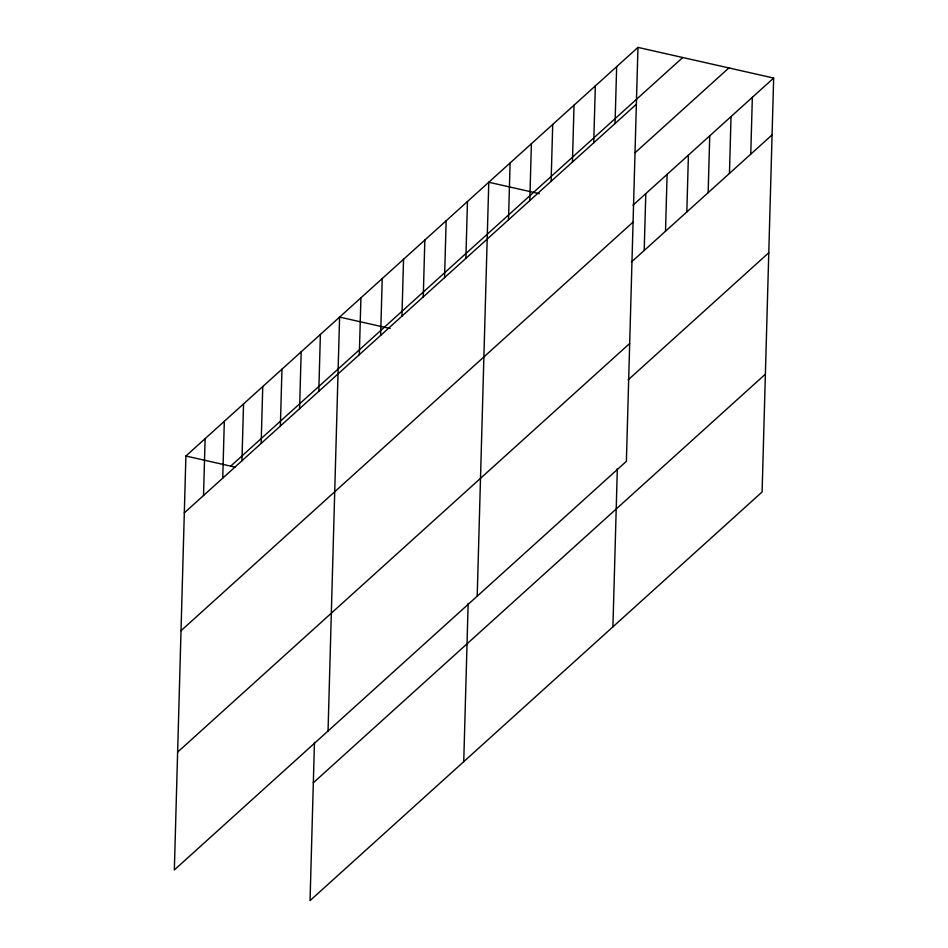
<?xml version="1.0" encoding="UTF-8"?>
<svg xmlns="http://www.w3.org/2000/svg" width="948" height="948" viewBox="0 0 948 948"><rect width="100%" height="100%" fill="white"/><g stroke="black" fill="none" stroke-linecap="round" stroke-linejoin="round"><path stroke-width="1.42" d="M637.957 47.4L185.903 456.024L174.337 869.944L626.391 461.321L637.957 47.4L773.663 78.056L762.097 491.976L310.043 900.6L314.463 742.296M203.524 495.508L205.112 438.663M222.733 478.136L224.321 421.291M241.953 460.775L243.541 403.931M261.162 443.403L262.75 386.559M280.371 426.043L281.959 369.187M299.592 408.671L301.18 351.827M318.801 391.299L320.388 334.454M328.044 731.015L339.597 317.094L390.149 328.506M359.328 354.671L360.915 297.826M380.634 335.414L382.222 278.57M401.952 316.146L403.54 259.302M423.258 296.878L424.846 240.034M444.565 277.622L446.153 220.777M465.883 258.354L467.471 201.509M463.738 761.671L468.158 603.366M477.211 596.162L488.777 182.241L539.329 193.665M508.507 219.829L510.095 162.985M529.814 200.561L531.401 143.717M551.12 181.305L552.708 124.461M572.438 162.037L574.026 105.192M593.744 142.769L595.332 85.924M615.062 123.513L616.65 66.668M612.918 626.818L617.338 468.513M644.202 250.485L645.789 193.641M665.52 231.217L667.108 174.373M686.826 211.949L688.414 155.105M708.144 192.693L709.732 135.848M729.45 173.425L731.038 116.58M750.757 154.168L752.345 97.312M230.684 466.143L682.738 57.52M184.315 512.868L636.369 104.244M635.113 152.699L728.882 67.936M633.003 205.195L773.663 78.056M181.021 630.704L633.074 222.081M631.415 262.039L772.075 134.9M177.632 752.108L629.685 343.484M628.133 379.875L768.781 252.737M313.338 782.764L765.391 374.14M185.903 456.024L235.009 467.115"/></g></svg>
